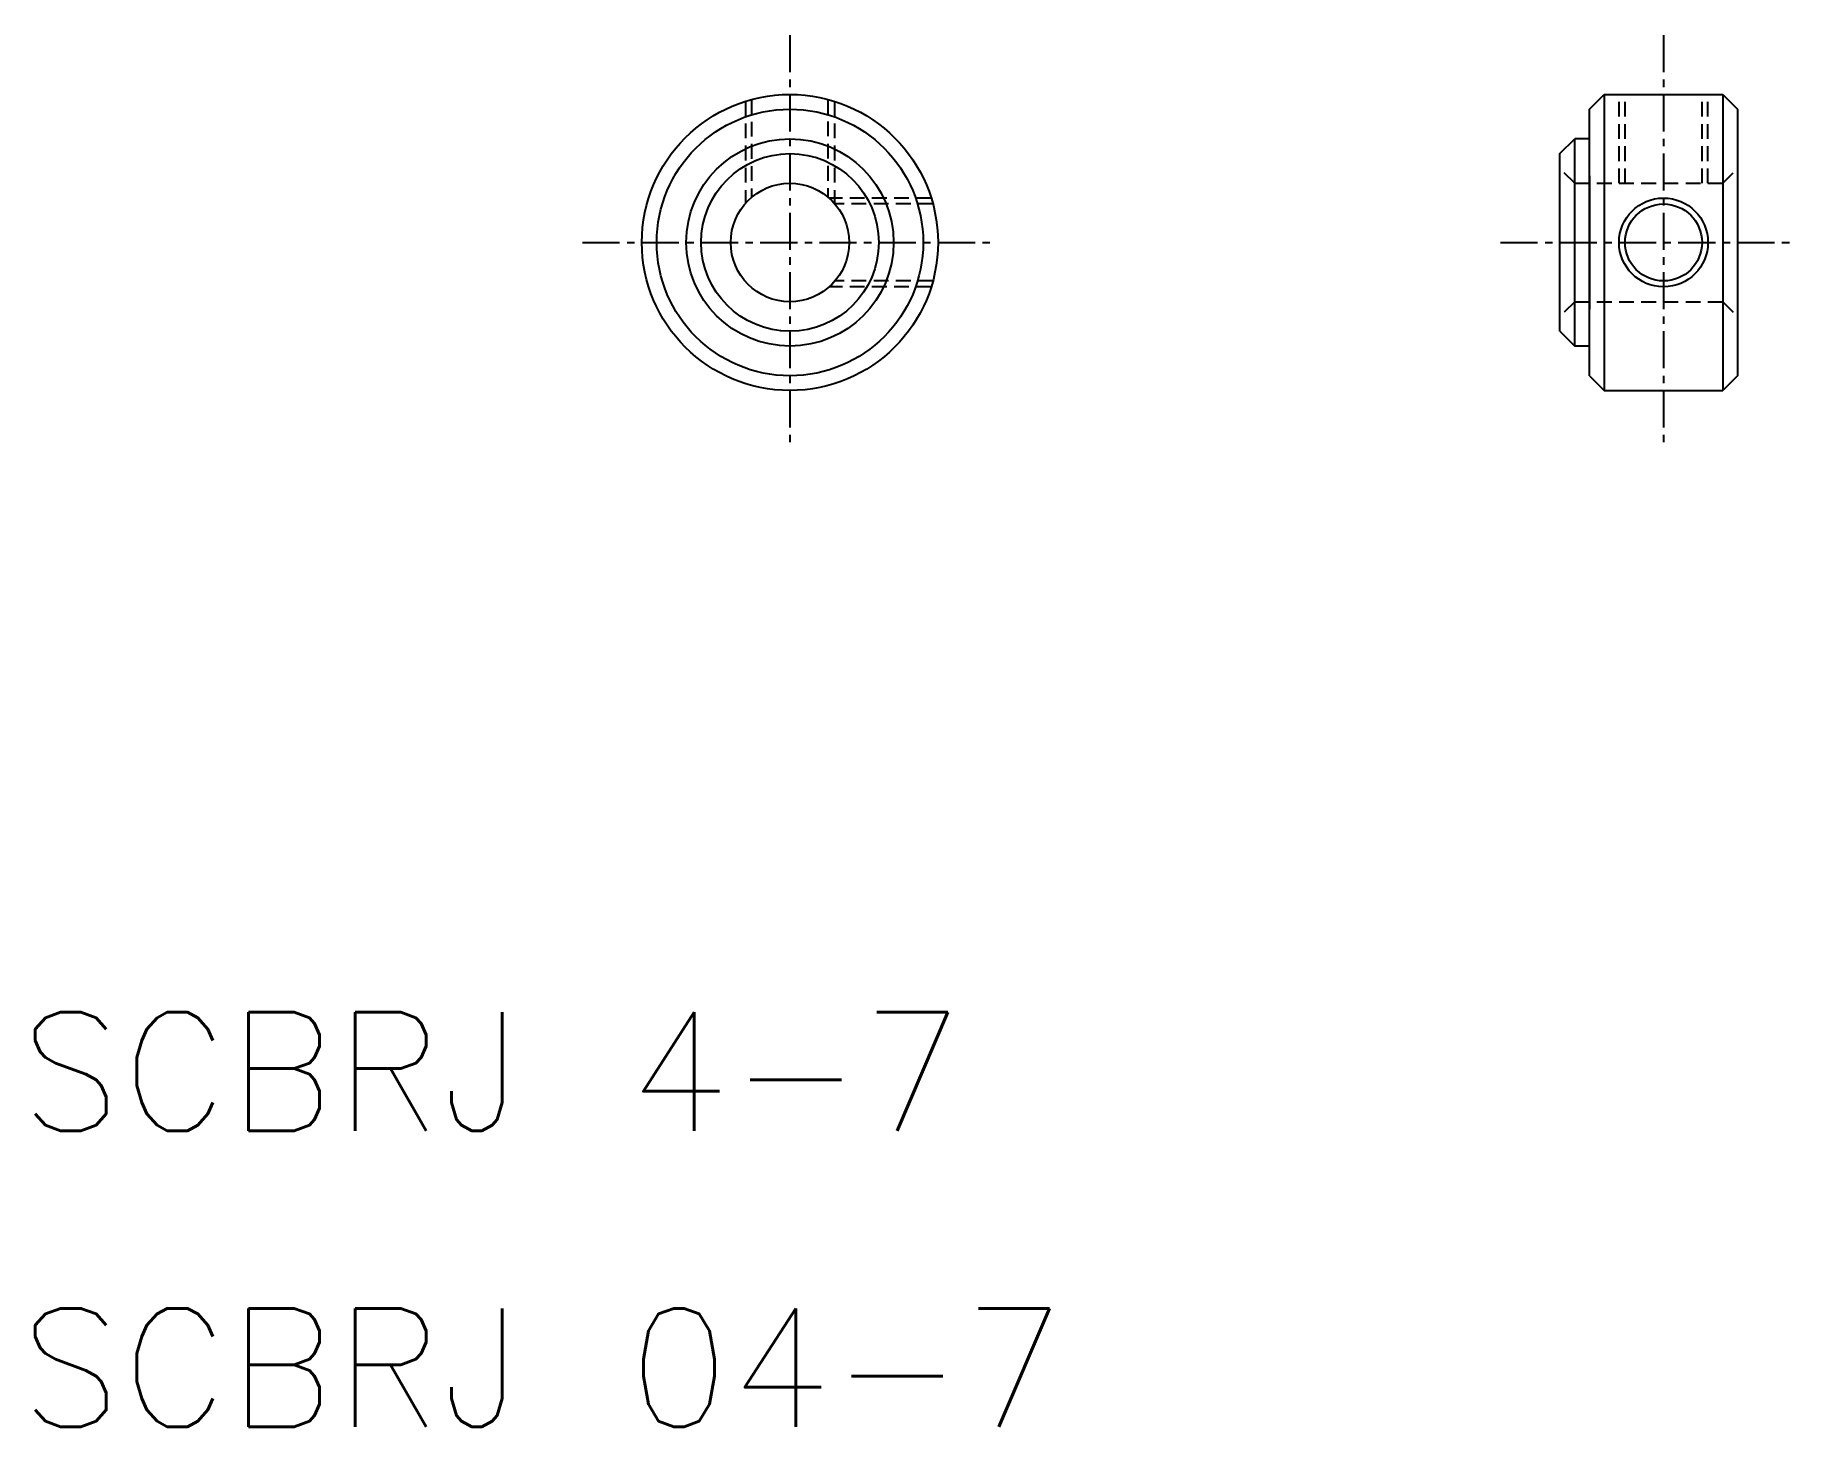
# Model space of a CAD drawing. Extents: x 376.1 to 435.6, y 63.1 to 110.1.
import ezdxf

# ---------------------------------------------------------------- set-up
doc = ezdxf.new("R2010")
doc.units = 0
doc.linetypes.add('CENTER', pattern=[2, 1.25, -0.25, 0.25, -0.25])
doc.linetypes.add('DASHED', pattern=[0.75, 0.5, -0.25])
doc.layers.get('0').update_dxf_attribs({"linetype": 'CONTINUOUS'})
doc.layers.add('CENTER', color=1, linetype='CENTER')
doc.styles.get("Standard").update_dxf_attribs({"font": 'txt.shx', "bigfont": 'bigfont.shx'})

msp = doc.modelspace()

# ---------------------------------------------------------------- linework, layer by layer
at = {"color": 3, "linetype": 'DASHED'}
for p, q in [((400.069, 107.916), (400.069, 104.469)), ((400.269, 107.974), (400.269, 104.666)), ((402.844, 107.981), (402.844, 104.687)), ((403.069, 107.916), (403.069, 104.469)), ((429.569, 105.146), (429.569, 108.146)), ((429.769, 105.146), (429.769, 108.146)), ((432.369, 105.146), (432.369, 108.146)), ((432.569, 105.146), (432.569, 108.146)), ((428.069, 105.146), (427.569, 105.646)), ((433.069, 105.146), (433.569, 105.646)), ((428.069, 105.146), (433.069, 105.146)), ((406.339, 104.646), (402.892, 104.646)), ((406.397, 104.446), (403.089, 104.446)), ((406.397, 101.846), (403.089, 101.846)), ((406.339, 101.646), (402.892, 101.646)), ((428.069, 101.146), (427.569, 100.646)), ((428.069, 101.146), (433.069, 101.146)), ((433.069, 101.146), (433.569, 100.646))]:
    msp.add_line(p, q, dxfattribs=at)
at = {"color": 7, "linetype": 'CONTINUOUS'}
for p, q in [((428.569, 107.646), (429.069, 108.146)), ((429.069, 108.146), (429.069, 98.146)), ((429.069, 108.146), (433.069, 108.146)), ((433.069, 108.146), (433.069, 98.146)), ((433.069, 108.146), (433.569, 107.646)), ((428.569, 98.646), (428.569, 107.646)), ((433.569, 107.646), (433.569, 98.646)), ((427.569, 106.146), (428.069, 106.646)), ((428.069, 99.646), (428.069, 106.646)), ((428.569, 106.646), (428.069, 106.646)), ((427.569, 100.146), (427.569, 106.146)), ((428.569, 105.396), (428.569, 100.896)), ((427.569, 100.146), (428.069, 99.646)), ((428.569, 99.646), (428.069, 99.646)), ((428.569, 98.646), (429.069, 98.146)), ((433.569, 98.646), (433.069, 98.146)), ((429.069, 98.146), (433.069, 98.146))]:
    msp.add_line(p, q, dxfattribs=at)
for centre, radius in [((401.569, 103.146), 5), ((401.569, 103.146), 4.5), ((401.569, 103.146), 3.5), ((401.569, 103.146), 3), ((401.569, 103.146), 2), ((431.069, 103.146), 1.3)]:
    msp.add_circle(centre, radius, dxfattribs=at)
at = {"color": 3, "linetype": 'CONTINUOUS'}
msp.add_circle((431.069, 103.146), 1.5, dxfattribs=at)
at = {"layer": 'CENTER', "color": 1, "linetype": 'CENTER'}
for p, q in [((401.569, 110.146), (401.569, 96.146)), ((431.069, 110.146), (431.069, 96.146)), ((394.569, 103.146), (408.569, 103.146)), ((425.569, 103.146), (435.569, 103.146))]:
    msp.add_line(p, q, dxfattribs=at)

# ---------------------------------------------------------------- texts
at = {"color": 7, "linetype": 'CONTINUOUS'}
for s, p in [('SCBRJ 4-7', (375.569, 73.146)), ('SCBRJ 04-7', (375.569, 63.146))]:
    msp.add_text(s, height=4, dxfattribs=at).set_placement(p)

doc.saveas('drawing.dxf')
